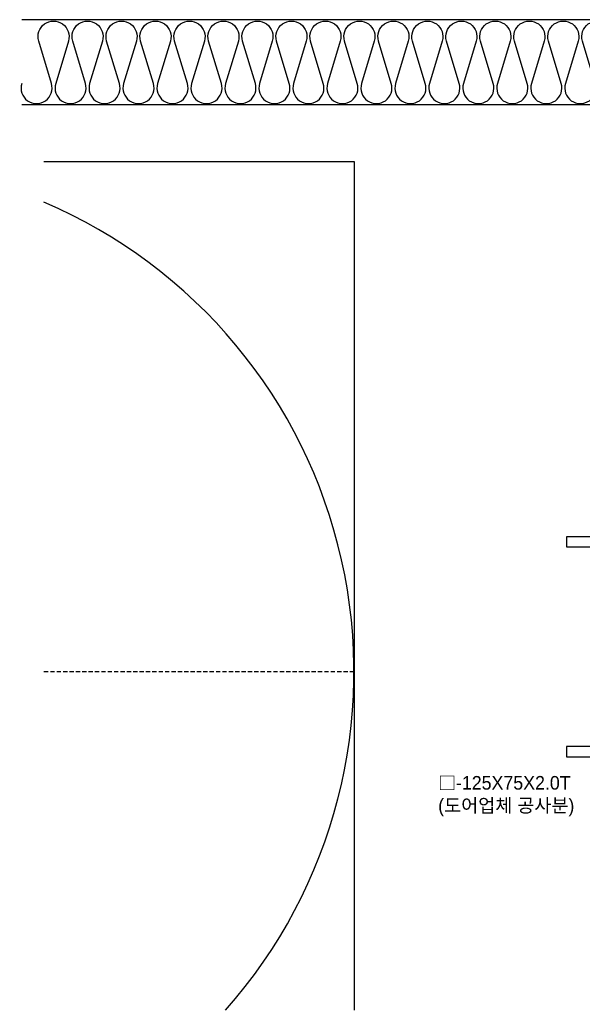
# Model space of a CAD drawing. Header units: millimetres. Extents: x 1448 to 104164, y -19509 to -89.
# Drawn here: x 101311 to 101808, y -978 to -105 of the extents above; entities that cross this region are included whole.
import ezdxf

# ---------------------------------------------------------------- set-up
doc = ezdxf.new("R2010")
doc.units = ezdxf.units.MM
doc.header["$LTSCALE"] = 60
doc.header["$MEASUREMENT"] = 0
doc.linetypes.add('HIDDEN2', pattern=[0.1875, 0.125, -0.0625])
doc.layers.get('0').update_dxf_attribs({"linetype": 'CONTINUOUS'})
doc.layers.get('Defpoints').update_dxf_attribs({"color": 171, "linetype": 'CONTINUOUS'})
for name, color, linetype in [('(주)하나기공-TEXT', 3, 'CONTINUOUS'), ('8', 8, 'CONTINUOUS'), ('COL', 2, 'CONTINUOUS'), ('FIN(패널-T75 글라스울)', 6, 'CONTINUOUS'), ('h COLUMN', 3, 'CONTINUOUS')]:
    doc.layers.add(name, color=color, linetype=linetype)
doc.styles.add('0T-OUT', font='H2GTRE.TTF')

# ---------------------------------------------------------------- blocks, each defined once
blk = doc.blocks.new('insul1')
blk.add_lwpolyline([(0, 0.25, 1.344031), (0.35, 0.25), (0.2, 0.75, -1.344031), (0.55, 0.75), (0.4, 0.25)], format="xyb")

msp = doc.modelspace()

# ---------------------------------------------------------------- linework, layer by layer
at = {"layer": 'COL', "ltscale": 0.1}
msp.add_lwpolyline([(101332.4, -229.61), (101606.07, -229.61), (101606.07, -978.25)], dxfattribs=at)
at = {"layer": 'Defpoints', "linetype": 'HIDDEN2', "ltscale": 0.5}
for points in [[(101332.4, -229.61), (101606.07, -229.61), (101606.07, -978.25)], [(101332.4, -679.61), (101606.07, -679.61)]]:
    msp.add_lwpolyline(points, dxfattribs=at)
at = {"layer": 'Defpoints', "ltscale": 0.1}
msp.add_arc((101156.07, -679.61), 450, 318.42225, 66.93004, dxfattribs=at)
at = {"layer": 'FIN(패널-T75 글라스울)'}
for p, q in [((102068.57, -104.61), (101312.72, -104.61)), ((102068.57, -179.61), (101312.72, -179.61))]:
    msp.add_line(p, q, dxfattribs=at)
at = {"layer": 'h COLUMN'}
msp.add_lwpolyline([(101793.57, -560.61), (101793.57, -569.61), (101865.57, -569.61), (101865.57, -745.61), (101793.57, -745.61), (101793.57, -754.61), (101943.57, -754.61), (101943.57, -745.61), (101871.57, -745.61), (101871.57, -569.61), (101943.57, -569.61), (101943.57, -560.61)], close=True, dxfattribs=at)

# ---------------------------------------------------------------- block references
at = {"layer": '8', "ltscale": 10000, "xscale": 75, "yscale": 75, "zscale": 75, "row_count": 1, "column_count": 25, "row_spacing": 0, "column_spacing": 30}
msp.add_blockref('insul1', (101312.72, -179.61), dxfattribs=at)

# ---------------------------------------------------------------- texts
at = {"layer": '(주)하나기공-TEXT', "color": 3, "insert": (101680.38, -771.68), "char_height": 12, "attachment_point": 1, "style": '0T-OUT'}
msp.add_mtext('{\\fExpo M|b0|i0|c129|p18;\\H0.95833x;\\C256;□}-125X75X2.0T\\P(도어업체 공사분)', dxfattribs=at)

doc.saveas('drawing.dxf')
